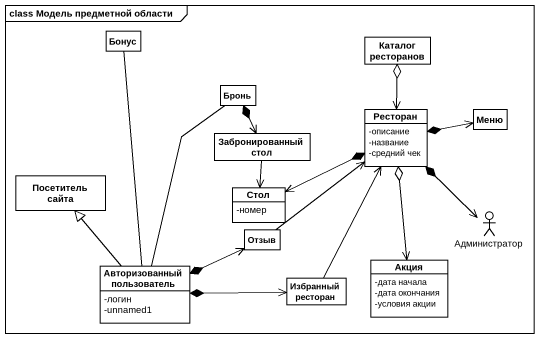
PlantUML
@startuml
mainframe class Модель предметной области
allowmixing
hide circle
hide empty members
skinparam classAttributeIconSize 0
class Бонус
class "Каталог ресторанов" as Каталог_ресторанов
class Бронь
class "Забронированный стол" as Забронированный_стол
class Ресторан {
  -описание
  -название
  -средний чек
}
class Меню
class "Посетитель сайта" as Посетитель_сайта
class Стол {
  -номер
}
actor Администратор
class Отзыв
class Акция {
  -дата начала
  -дата окончания
  -условия акции
}
class "Авторизованный пользователь" as Авторизованный_пользователь {
  -логин
  -unnamed1
}
class "Избранный ресторан" as Избранный_ресторан
Каталог_ресторанов o--> Ресторан
Бронь *--> Забронированный_стол
Забронированный_стол --> Стол
Ресторан *-right-> Меню
Ресторан *-left-> Стол
Ресторан *--> Администратор
Ресторан o--> Акция
Отзыв -up-> Ресторан
Авторизованный_пользователь -up- Бонус
Авторизованный_пользователь -up- Бронь
Авторизованный_пользователь -up-|> Посетитель_сайта
Авторизованный_пользователь *-right-> Отзыв
Авторизованный_пользователь *-right-> Избранный_ресторан
Избранный_ресторан -up-> Ресторан
@enduml
